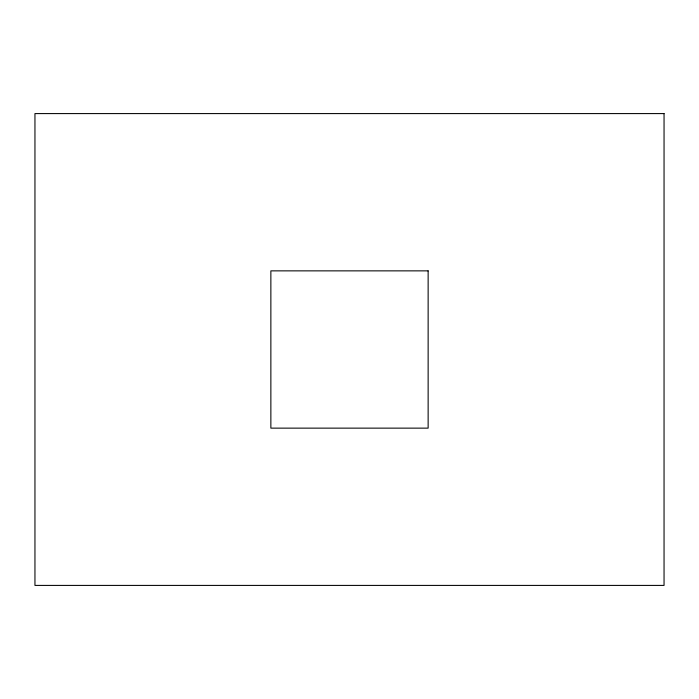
<?xml version="1.0" encoding="UTF-8"?>
<svg xmlns="http://www.w3.org/2000/svg" width="699" height="699" viewBox="0 0 699 699"><rect width="100%" height="100%" fill="white"/><g stroke="black" fill="none" stroke-linecap="round" stroke-linejoin="round"><path stroke-width="1.05" d="M664.05 113.588L34.95 113.588L34.95 585.413L664.05 585.413L664.05 113.588M428.137 270.863L270.863 270.863L270.863 428.137L428.137 428.137L428.137 270.863"/></g></svg>
